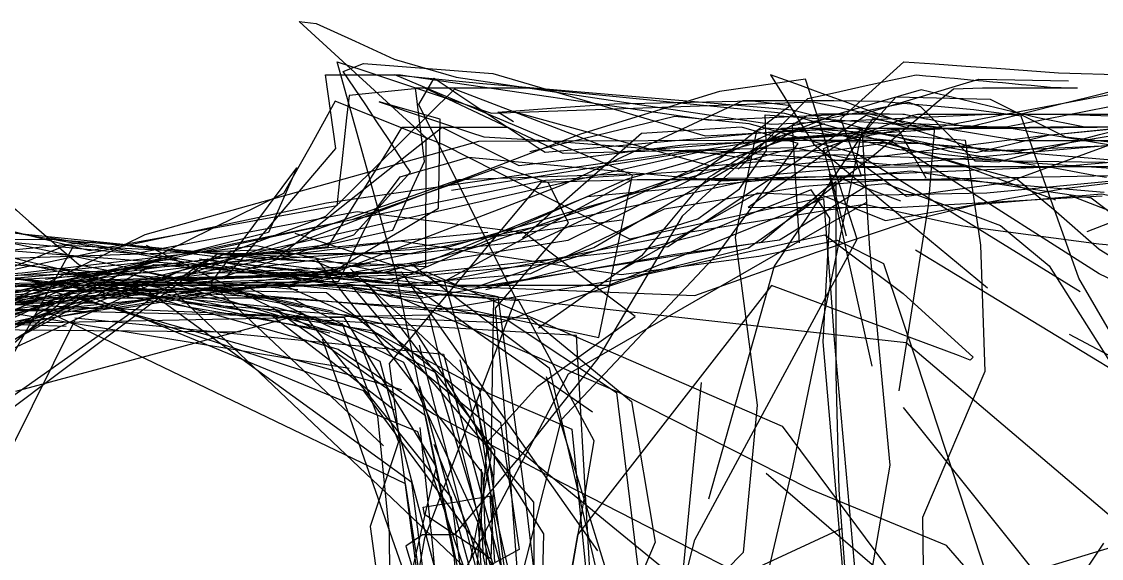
# Model space of a CAD drawing. Header units: metres. Extents: x 30 to 6769, y 117 to 5736.
# Drawn here: x 1934 to 2485, y 5450 to 5724 of the extents above; entities that cross this region are included whole.
import ezdxf

# ---------------------------------------------------------------- set-up
doc = ezdxf.new("R2010")
doc.units = ezdxf.units.M
doc.layers.add('FLOOR_1', color=2, linetype='Continuous')
doc.layers.add('FLOOR_2', color=3, linetype='Continuous')

msp = doc.modelspace()

# ---------------------------------------------------------------- linework, layer by layer
at = {"layer": 'FLOOR_1', "color": 1}
for points in [[(1886.22, 5620.49), (2058.8, 5602.87), (2140.44, 5598.99), (2140.53, 5664.61), (2075.84, 5723.92), (2084.39, 5722.96), (2104.33, 5713.89), (2124.27, 5704.82), (2155.92, 5695.53), (2316.73, 5671.52), (2428.07, 5676.68), (2571.93, 5676.68)], [(2500.13, 5669.97), (2379.33, 5668.9), (2344.39, 5665.41), (2238.94, 5657.26), (2155.04, 5689.36), (2089.18, 5624.42), (1971.29, 5580.29), (1824.24, 5580.24)], [(2181.37, 5127.41), (2176.9, 5268.14), (2173.94, 5379.27), (2209.67, 5520.83), (2289.82, 5605.93), (2310.11, 5633.84), (2330.41, 5661.76), (2301.48, 5669.97), (2250.49, 5666.73), (2189.79, 5613.41)], [(2487.67, 5644.28), (2483.13, 5645.11), (2478.59, 5645.93), (2474.05, 5646.76), (2469.51, 5647.58), (2464.97, 5648.41), (2460.43, 5649.23), (2435.81, 5649.84), (2379.53, 5650.72), (2355.26, 5652.74), (2330.99, 5654.76), (2283.72, 5658.17), (2062.98, 5608.04), (1977.36, 5587.76), (1926.77, 5584.15)], [(2015.82, 5580.39), (2121.09, 5572.72), (2178.43, 5570.33), (2193.04, 5575.2), (2207.65, 5580.07), (2222.26, 5584.95), (2236.87, 5589.82), (2251.48, 5594.69), (2343.98, 5615.05), (2383.95, 5585.22), (2419.76, 5552.65), (2418.22, 5551.2), (2412.25, 5553.44), (2406.28, 5555.68), (2400.31, 5557.92), (2394.34, 5560.16), (2388.37, 5562.4), (2382.4, 5564.64), (2376.42, 5566.88), (2370.45, 5569.12), (2364.48, 5571.36), (2358.51, 5573.6), (2352.54, 5575.84), (2346.57, 5578.08), (2340.6, 5580.32), (2334.63, 5582.56), (2328.66, 5584.8), (2322.69, 5587.04), (2316.72, 5589.28), (2217.73, 5462), (2193.98, 5326.02)], [(2175.42, 5330.11), (2117.02, 5550.41), (1997.92, 5609.58)], [(2190.47, 5292.43), (2209.52, 5349.61), (2224.75, 5431.71), (2217.26, 5563.71), (2064.94, 5572.97), (1921.06, 5603.04), (1784.5, 5559.95), (1753.24, 5516.94), (1712.73, 5473.76), (1654.73, 5430.23), (1657.26, 5401.17), (1662.43, 5372.74), (1667.22, 5327.66), (1671.35, 5253.29), (1645.27, 5106.35), (1567.15, 5106.35)], [(2123.08, 5589.45), (2385.56, 5560.18), (2502.62, 5460.85), (2336.84, 5283.31), (2332.45, 5256.69), (2359.75, 5243.94), (2387.06, 5231.19), (2446.43, 5211.34), (2587.86, 4995.54), (2472.78, 4891.63), (2303.6, 4925.92), (2046.58, 4939.14), (1991.19, 4942.84), (1811.98, 4931.27)], [(2128.16, 5536), (1938.25, 5589.45), (1818.74, 5574.24)], [(2235.87, 5036.53), (2192.39, 5172.66), (2319.72, 5200.28), (2363.2, 5288.07), (2357, 5362.36), (2344.61, 5377.86), (2278.83, 5430.75), (2089.69, 5585.53), (1881.05, 5589.81)], [(2101.27, 5546.86), (1918.1, 5576.88), (1773.66, 5563.05), (1598.1, 5522.17), (1436.35, 5437.32), (1307.22, 5350.43)], [(1887.11, 5581.41), (2061.71, 5574.13), (2124.18, 5525.75)], [(1669.07, 5536.97), (1895.52, 5569.32), (2141.95, 5574.25), (2202.24, 5326.91), (2172.71, 5061.95), (2148.89, 4960.6), (2154.07, 4877.77), (2160.39, 4786.79), (2351.32, 4678.64), (2547.77, 4713.96), (2560.95, 4727.91), (2555.77, 4723.89), (2550.6, 4719.86), (2545.42, 4715.83), (2540.25, 4711.8), (2535.07, 4707.78), (2529.9, 4703.75), (2524.72, 4699.72), (2519.54, 4695.7), (2514.37, 4691.67), (2509.19, 4687.64), (2503.53, 4683.42), (2301.48, 4599.07)], [(1956.89, 5568.24), (1928.92, 5569.32), (1916.36, 5569.32), (1903.81, 5569.32), (1891.26, 5569.32), (1878.71, 5569.32), (1866.16, 5569.32), (1727.25, 5562.61)], [(2201.54, 5039.6), (2181.23, 5189.33), (2172.1, 5214.43), (2162.98, 5239.54), (2158.28, 5271.11), (2172.47, 5352.8), (2182.48, 5423.49), (2166.51, 5530.55)]]:
    msp.add_lwpolyline(points, dxfattribs=at)
at = {"layer": 'FLOOR_1', "color": 3}
for points in [[(2136.81, 4965.26), (2174.51, 5075.41), (2166.02, 5188.85), (2163.6, 5287.82), (2155.08, 5450.09), (2125.1, 5596), (2095.18, 5703.44), (2108.3, 5699.06), (2121.43, 5694.69), (2134.55, 5690.31), (2147.67, 5685.93), (2160.8, 5681.56), (2173.92, 5677.18), (2338.14, 5683.04), (2386.31, 5672.58), (2442.97, 5663.26), (2475.03, 5663.26), (2507.09, 5663.26)], [(2497.24, 5688.01), (2396.54, 5669.07), (2368.3, 5674.27), (2364.13, 5668.01), (2359.95, 5661.74), (2355.78, 5655.48), (2351.6, 5649.22), (2347.43, 5642.95), (2343.26, 5636.69), (2339.08, 5630.42), (2334.91, 5624.16), (2330.74, 5617.9), (2326.56, 5611.63), (2322.39, 5605.37), (2318.21, 5599.11), (2284.65, 5480.21)], [(2474.39, 5586), (2360.4, 5656.35), (2305.39, 5671.73), (2267.38, 5675.53), (2193.44, 5657.39)], [(2498.22, 5652.44), (2392.68, 5661.51), (2329.82, 5663.26), (2274.45, 5661.19), (2188.01, 5650.25), (2148.67, 5669.93), (2064.65, 5603.3), (1957.46, 5582.74), (1862.72, 5586.16)], [(2594.52, 5669.72), (2463.8, 5658.53), (2367.84, 5649.84), (2335.53, 5649.84), (2275.53, 5657.99), (2089.76, 5631.33), (1927.23, 5596.63)], [(1945.83, 5589.45), (2095.93, 5591.44), (2112.86, 5625.32), (2127.28, 5644.71), (2138.91, 5648.03), (2150.54, 5651.36), (2162.17, 5654.68), (2291.51, 5642.58), (2466.46, 5650.16), (2659.12, 5667.2)], [(2166.54, 5445.48), (2168.31, 5466.81), (2170.09, 5488.13), (2171.86, 5509.45), (2197.6, 5537.89), (2247.3, 5573.43), (2190.5, 5616.08), (2105.29, 5626.74), (1991.69, 5605.41), (1913.58, 5612.52)], [(2035.88, 5587.61), (1865.35, 5574)], [(2170.36, 5183.32), (2175.42, 5293.09), (2170.49, 5435.65), (2011.87, 5586.27), (1791.11, 5587.27), (1615.95, 5571.18), (1458.71, 5543.37)], [(1966.96, 5582.66), (1909.13, 5573.76), (1837.27, 5537.99), (1721.96, 5465.38), (1607.37, 5375.61), (1537.38, 5324.65), (1533.18, 5310.33), (1528.97, 5296.02), (1524.76, 5281.7), (1520.55, 5267.38), (1516.34, 5253.07), (1512.13, 5238.75), (1507.92, 5224.43), (1487.62, 5162.23)], [(1961.22, 5572.71), (2149.38, 5554.13), (2200.02, 5366.84), (2222.36, 5236), (2200.83, 5085.15), (2203.07, 4943.26), (2223.73, 4836.07), (2247.52, 4690.28), (2246.45, 4551.48), (2200.43, 4448.84), (2182.12, 4248.03), (2182.12, 4156.82), (2114.69, 4046.01), (1940.44, 4006.31)], [(2097.58, 5570.23), (2115.69, 5522.48), (2121.77, 5462.9), (2121.97, 5419.41)]]:
    msp.add_lwpolyline(points, dxfattribs=at)
at = {"layer": 'FLOOR_1', "color": 4}
for points in [[(2175.03, 5490.56), (2157.35, 5565.48), (2149.93, 5591.47), (2245.49, 5643.13), (2362.69, 5645.2), (2352.19, 5674.27), (2384.32, 5703.45), (2400.1, 5702.32), (2415.88, 5701.19), (2431.66, 5700.07), (2447.44, 5698.94), (2463.22, 5697.81), (2498.14, 5696.81)], [(2515.4, 5644.91), (2426.73, 5636.42), (2346.25, 5634.88), (2244.56, 5612.88), (2149.35, 5661.02), (2094.19, 5683.38), (2081.14, 5659.87), (2067.83, 5636.14), (1959.43, 5582.74), (1857.1, 5572.93)], [(2069.54, 5589.45), (2087.13, 5592.82), (2093.1, 5596.4), (2099.07, 5599.98), (2105.04, 5603.57), (2111.01, 5607.15), (2116.98, 5610.74), (2122.95, 5614.32), (2128.92, 5617.91), (2134.89, 5621.49), (2140.86, 5625.07), (2146.83, 5628.66), (2147.67, 5674.07), (2116.54, 5682.9), (2123.22, 5680.67), (2129.89, 5678.44), (2136.57, 5676.22), (2143.24, 5673.99), (2149.92, 5671.77), (2156.59, 5669.54), (2163.27, 5667.31), (2169.94, 5665.09), (2201.06, 5663.26), (2284.76, 5656.84), (2350.89, 5658.5), (2374.53, 5662), (2380.17, 5660.46), (2385.8, 5658.92), (2391.44, 5657.39), (2397.08, 5655.85), (2402.72, 5654.31), (2408.35, 5652.77), (2413.99, 5651.23), (2419.63, 5649.69), (2425.27, 5648.16), (2430.9, 5646.62), (2436.54, 5645.08), (2442.18, 5643.54), (2460.77, 5628.17), (2484.06, 5607.78), (2556.34, 5563.36)], [(2242.97, 5646.08), (2157.05, 5643.13), (2009.69, 5591.62), (1857.47, 5587.47), (1808.36, 5614.49), (1742.26, 5649.84), (1632.37, 5637.57), (1549.74, 5623.79), (1453.13, 5616.29), (1317.13, 5610.85), (1246.52, 5609.58), (1204.05, 5645.53), (1196.48, 5675.82), (1161.97, 5625.21), (1101.04, 5522.69), (1037.75, 5389.36), (1014.95, 5236.96), (1033.93, 5050.19), (1051.58, 4884.28), (1120.55, 4782.11), (1219.05, 4749.68), (1278.95, 4788.6), (1295.73, 4900.37)], [(2639.88, 5520.64), (2484.07, 5595.23), (2377.18, 5663.26), (2350.52, 5663.26), (2323.86, 5663.26), (2297.2, 5663.26), (2167.21, 5662.79), (1996.99, 5615.06), (1908.46, 5571.54)], [(2241.14, 5597.75), (2309.64, 5636.47), (2342.96, 5635.13), (2374.93, 5622.33), (2465.97, 5638.65), (2614.69, 5656.55)], [(2118.79, 5507.43), (2030.72, 5590.39), (2074.52, 5649.25), (2060.07, 5616.31), (1946.2, 5587.7), (1798.12, 5565.53)], [(2183.14, 5159.09), (2236.25, 5220.88), (2294.02, 5240.54), (2336.39, 5240.54), (2353.32, 5240.54), (2370.25, 5240.54), (2387.18, 5240.54), (2404.12, 5240.54), (2446.51, 5231.64), (2570.89, 5229.08), (2625.46, 5356.38), (2634.57, 5441.88), (2651.58, 5564.58), (2469.01, 5635.22)], [(2091.76, 5565.91), (1913.21, 5595.95), (1817.58, 5490.72), (1759.02, 5326.91), (1722.25, 5184.93), (1703.92, 5097), (1685.55, 5063.32), (1652.51, 5040.78), (1585.16, 5045.51), (1582.89, 5033.37), (1580.61, 5021.24), (1578.34, 5009.11), (1576.07, 4996.98), (1573.79, 4984.85), (1571.52, 4972.71), (1569.25, 4960.58), (1566.97, 4948.45), (1534.83, 4905.76)], [(1663.87, 5586.5), (1847.74, 5592.74), (1998.51, 5595.89), (2134.64, 5566.28), (2200.52, 5462.45), (2195.54, 5261.2)], [(1927.95, 5579.82), (1940.98, 5582.19), (1954.01, 5584.56), (1967.05, 5586.93), (1980.08, 5589.3), (2095.65, 5556.68), (2144.29, 5523.64), (2176.73, 5506.16), (2210.04, 5488.44), (2362.84, 5410.28), (2353.93, 5313.69), (2350.24, 5252.53), (2363.33, 5249.91), (2376.43, 5247.29), (2389.52, 5244.67), (2402.61, 5242.05), (2415.7, 5239.43), (2428.79, 5236.81), (2441.88, 5234.19), (2554.23, 5212.89)], [(2191.67, 5156.08), (2161.94, 5177.33), (2143.39, 5223.27), (2133.11, 5303.6), (2128.47, 5398.09), (2131.41, 5434.43), (2136.19, 5455.17), (2140.97, 5475.91), (2145.76, 5496.64), (2098.91, 5572.78), (1938.07, 5576.46), (1941.92, 5576.28), (2053.12, 5588.01)], [(2204.77, 4358.28), (2208.95, 4557.15), (2208.95, 4695.64), (2212.07, 4763.87), (2216.77, 4803.78), (2221.46, 4843.68), (2202.28, 5025.64), (2193.09, 5139.14), (2195.54, 5271.25), (2214.32, 5315.44), (2226.71, 5376.28), (2108.7, 5535.43), (1963.55, 5583.03), (1879.58, 5561.68), (1862.76, 5559.58), (1845.95, 5557.48), (1829.13, 5555.37), (1812.31, 5553.27), (1795.49, 5551.16), (1766.84, 5546.92), (1577.11, 5493.6), (1469.7, 5469.35), (1293, 5523.12)], [(1979.63, 5585.99), (2063.46, 5578.17), (2117.72, 5563.69)], [(1553.73, 5569.32), (1736.28, 5562.61), (1944.42, 5577.34), (2129.85, 5488.24), (2163.51, 5269.18)], [(2046.14, 5565.36), (1819.75, 5567.47), (1654.98, 5562.61)]]:
    msp.add_lwpolyline(points, dxfattribs=at)
at = {"layer": 'FLOOR_1', "color": 2}
for points in [[(2023.6, 5589.45), (2103.64, 5615.09), (2132.56, 5647.06), (2126.85, 5655.63), (2121.14, 5664.2), (2115.43, 5672.78), (2109.72, 5681.35), (2104, 5689.92), (2098.29, 5698.49), (2108.57, 5702.47), (2141.59, 5699.93), (2174.6, 5697.39), (2282.99, 5665.54), (2358.27, 5669.62), (2362.2, 5668.83), (2366.13, 5668.04), (2370.06, 5667.26), (2373.99, 5666.47), (2377.92, 5665.68), (2381.85, 5664.9), (2385.78, 5664.11), (2389.71, 5663.32), (2393.64, 5662.54), (2397.57, 5661.75), (2401.5, 5660.96), (2405.43, 5660.18), (2409.37, 5659.39), (2413.3, 5658.61), (2417.23, 5657.82), (2421.16, 5657.03), (2458.05, 5665.96), (2562.78, 5676.68)], [(2038.05, 5592.83), (2094.49, 5659.22), (2089.18, 5696.81), (2091.44, 5696.81), (2093.69, 5696.81), (2095.95, 5696.81), (2098.2, 5696.81), (2100.46, 5696.81), (2102.72, 5696.81), (2104.97, 5696.81), (2107.23, 5696.81), (2109.48, 5696.81), (2111.74, 5696.81), (2113.99, 5696.81), (2116.25, 5696.81), (2118.5, 5696.81), (2120.76, 5696.81), (2123.01, 5696.81), (2125.27, 5696.81), (2127.52, 5696.81), (2285.48, 5673.53), (2365, 5677.22), (2374.59, 5680.1), (2384.18, 5682.98), (2393.78, 5685.86), (2403.37, 5688.74), (2412.96, 5691.62), (2422.56, 5694.5), (2468.33, 5693.64)], [(2180.64, 4508.45), (2201.94, 4545.62), (2249.19, 4599.45), (2281.72, 4614.24), (2314.25, 4629.04), (2343.24, 4798.7), (2355.57, 4886.26), (2325.43, 4929.82), (2291.52, 4973.83), (2195.37, 5042.2), (2186.25, 5140.41), (2199.75, 5207.94), (2192.22, 5374.19), (2183.63, 5490.9), (2181.09, 5520.32), (2179.79, 5534.64), (2178.49, 5548.95), (2177.19, 5563.26), (2175.89, 5577.58), (2213.28, 5621.05), (2202.98, 5641.67), (2178.83, 5649.87), (2102.68, 5622.68), (1902.63, 5579.91)], [(2550.77, 5646.47), (2386.12, 5643.13), (2350.93, 5643.13), (2315.73, 5643.13), (2222.68, 5634.49), (2143.91, 5602.4), (1986.62, 5577.65), (1877.72, 5576.03)], [(2178.84, 5096.48), (2188.83, 5171.11), (2230.71, 5233.8), (2282.76, 5260.68), (2338.96, 5267.38), (2456.42, 5262.96), (2515.82, 5257.48), (2551.26, 5256.43), (2553.64, 5277.87), (2556.02, 5299.32), (2570.88, 5349.55), (2577.81, 5465.27), (2581.76, 5556.63), (2479.89, 5633.74), (2387.83, 5647.61), (2340.9, 5643.13), (2294.64, 5643.13), (2248.16, 5643.13), (2199.08, 5641.81), (2121.77, 5549.47), (2137.18, 5432.03), (2146.68, 5424.5), (2144.04, 5456.2), (2137.56, 5516.73)], [(2539.1, 5516.71), (2390.2, 5607.29)], [(2112.16, 5600.47), (1942.23, 5573.19), (1833.05, 5549.85), (1679.27, 5433.94), (1638.44, 5384.93), (1613.08, 5360.28), (1602.09, 5358.28), (1591.1, 5356.28), (1580.11, 5354.29), (1569.12, 5352.29), (1558.13, 5350.29), (1547.14, 5348.29), (1372.56, 5399.76)], [(1973.19, 5593.7), (1844.69, 5560.41), (1738.18, 5515.37), (1692.51, 5466.7), (1662.08, 5424.04), (1630.14, 5385.69), (1598.59, 5347.62), (1593.7, 5328.06), (1588.81, 5308.49), (1583.92, 5288.93), (1579.04, 5269.37), (1572.08, 5255.54), (1564.9, 5242.36), (1557.71, 5229.18), (1550.53, 5216), (1543.34, 5202.82), (1493.49, 5183.23), (1370.36, 5173.55), (1357.91, 5178.34), (1345.46, 5183.13), (1333.02, 5187.92), (1320.57, 5192.71), (1308.12, 5197.5)], [(1437.85, 5083.7), (1528.96, 5253.12), (1667.16, 5351.21), (1771.71, 5497.28), (1967.3, 5583.9), (2047.34, 5589.45), (2129.03, 5550.01), (2167.07, 5467.99), (2175.42, 5333.75)], [(2094.93, 5569.33), (1997.35, 5589.45), (1927.25, 5581.06), (1852.69, 5550.18), (1767.03, 5485.18), (1750.68, 5430.45), (1768.55, 5392.63), (1723.35, 5351.52), (1658, 5213.53)], [(2164.55, 4794.03), (2153.87, 4962.45), (2168.71, 5153.52), (2155.3, 5315.62), (2133.3, 5488.74), (1994.49, 5589.45), (1826.42, 5535.64), (1730.72, 5413.69)], [(2370.32, 4992.17), (2185.36, 5083.96), (2188.84, 5155.59), (2176.33, 5263.42), (2300.17, 5270.07), (2357.14, 5278.84), (2402.02, 5331.29), (2486.4, 5457.74)]]:
    msp.add_lwpolyline(points, dxfattribs=at)
at = {"layer": 'FLOOR_1', "color": 7}
for points in [[(1985.33, 5587.83), (2164.63, 5576.43), (2228.66, 5562.7), (2245.8, 5645.6), (2124.66, 5696.81), (2169.46, 5692.28), (2327.47, 5678.91), (2377.08, 5666.18), (2407.6, 5657.86), (2451.37, 5650.69)], [(2536.49, 5669.97), (2459.18, 5669.97), (2381.25, 5668.78), (2316.16, 5663.77), (2153.57, 5637.67)], [(1955.75, 5588.81), (1865.38, 5602.12), (1787.24, 5589.28), (1729.41, 5557.72), (1700.9, 5463.3), (1716.79, 5407.5), (1711.44, 5378.03), (1706.08, 5348.56), (1692.55, 5254.95), (1687.79, 5148.04), (1652.87, 5051.41), (1560.76, 4954.88), (1455.97, 4853.85), (1385.64, 4823.99), (1308.48, 4801.29)], [(2138.94, 5583.44), (2016.91, 5600.13), (1896.7, 5583.91)], [(1991.96, 5595.44), (1849.07, 5587.6), (1743.38, 5519.66), (1634.81, 5397.32), (1605.37, 5260.58), (1605.37, 5238.92), (1605.37, 5217.27), (1605.37, 5195.61), (1603.9, 5158.21), (1598.79, 5081.49), (1469.98, 5106.35), (1398.91, 5097.65), (1401.87, 5079.92), (1404.82, 5062.18), (1407.78, 5044.45), (1410.73, 5026.71), (1432.83, 4912.98)], [(1954.45, 5591.05), (2112.79, 5566.29), (2172.98, 5533.94), (2186.96, 5527.95), (2200.93, 5521.96), (2214.9, 5515.97), (2232.27, 5340.69), (2313.4, 5242.67), (2334.22, 5191.36), (2313.99, 5186.3), (2293.76, 5181.24), (2190.96, 5062.01), (2167.26, 4964.95)], [(2157.81, 5551.3), (2200.62, 5365.38)], [(2179.12, 5124.02), (2204.46, 5195.79), (2222.72, 5259.61), (2250.79, 5384.37), (2202.03, 5542.59)]]:
    msp.add_lwpolyline(points, dxfattribs=at)
at = {"layer": 'FLOOR_1', "color": 5}
for points in [[(2135.18, 5433.4), (2139.82, 5460.41), (2186.31, 5582.38), (2136.83, 5681.65), (2144.65, 5694.97), (2148.7, 5692.27), (2152.74, 5689.57), (2156.78, 5686.87), (2160.83, 5684.18), (2164.87, 5681.48), (2168.92, 5678.78), (2172.96, 5676.08), (2177.01, 5673.39), (2181.05, 5670.69), (2185.09, 5667.99), (2189.14, 5665.29), (2193.18, 5662.6), (2197.23, 5659.9), (2201.27, 5657.2), (2337.91, 5669.59), (2352.19, 5666.01), (2366.48, 5662.44), (2380.77, 5658.87), (2435.17, 5652.79), (2577.53, 5643.13)], [(2185.06, 5672.84), (2177.11, 5677.76), (2206.79, 5679.88), (2236.47, 5682), (2307.29, 5683.39), (2326.65, 5681.12), (2323.09, 5678.46), (2319.54, 5675.79), (2315.98, 5673.12), (2312.42, 5670.45), (2308.87, 5667.78), (2305.31, 5665.12), (2301.76, 5662.45), (2298.2, 5659.78), (2294.65, 5657.11), (2291.09, 5654.44), (2287.53, 5651.78), (2283.98, 5649.11), (2280.42, 5646.44), (2276.87, 5643.77), (2212.83, 5612.23), (2078.89, 5590.39), (1972.38, 5590.74), (1898.16, 5574.99)], [(1956.27, 5594.68), (2090.63, 5609.16), (2121.77, 5659.04), (2128.34, 5669.97), (2137.28, 5669.97), (2146.21, 5669.97), (2155.15, 5669.97), (2164.09, 5669.97), (2173.02, 5669.97), (2181.96, 5669.97)], [(2529.33, 5649.84), (2400.94, 5649.84), (2357.16, 5649.29), (2319.15, 5645.84), (2254.13, 5631.36), (2089.27, 5596.16), (1959.14, 5588.76), (1922.27, 5573.39)], [(2364.88, 5631.39), (2213.04, 5544.01), (2160.44, 5444.24), (2147.64, 5409.03), (2135.18, 5374.96), (2135.18, 5383.51), (2135.18, 5392.05), (2135.18, 5400.6), (2135.18, 5409.15), (2135.18, 5417.69), (2135.18, 5426.24), (2087.74, 5561.87)], [(1958.64, 5591.7), (2127.75, 5596.16), (2227.97, 5453.88)], [(2200.95, 4995.62), (2180.41, 5121.59), (2175.42, 5172.9), (2178.47, 5208.67), (2188.01, 5234.93), (2197.55, 5261.19), (2203.2, 5374.76), (2226.31, 5509.93), (2187.78, 5581.37), (2078.9, 5589.45), (1925.83, 5589.34)], [(2013.73, 5589.45), (2106.09, 5561.64), (2126.4, 5509.43), (2111.98, 5466.14), (2120.78, 5401.38), (2132.06, 5299.97), (2184.35, 5286.02), (2232.34, 5284.45), (2254.94, 5356.07), (2283.05, 5405.62), (2320.76, 5416.72), (2358.46, 5427.81), (2442.21, 5441.02), (2577.09, 5482.11)], [(2064.19, 5591.03), (2118.93, 5567), (2178.53, 5519.24), (2187.97, 5454.4), (2147.67, 5432.58)], [(2171.86, 5060.02), (2192.04, 5161.78), (2202.24, 5320.3), (2136.25, 5514.57), (1967.54, 5584.09), (1875.79, 5561.11), (1853.89, 5558.19), (1831.99, 5555.27), (1810.1, 5552.35), (1788.2, 5549.43), (1623.07, 5562.61), (1443.36, 5571.36), (1272.46, 5578.32), (1071.68, 5576.03)], [(2196.36, 5322.38), (2201.58, 5330.73), (2206.8, 5339.09), (2212.02, 5347.44), (2217.24, 5355.8), (2222.46, 5364.16), (2227.68, 5372.51), (2269.54, 5420.29), (2281.12, 5539.79)]]:
    msp.add_lwpolyline(points, dxfattribs=at)
at = {"layer": 'FLOOR_1', "color": 6}
for points in [[(2550.98, 5683.39), (2436.48, 5641.6), (2385.69, 5634.71), (2360.04, 5653.16), (2328.28, 5659.51), (2210.41, 5656.65), (2139.55, 5690.1), (2101.2, 5686.12), (2099.96, 5674.88), (2098.71, 5663.65), (2097.46, 5652.41), (2096.21, 5641.17), (2094.96, 5629.93), (1969, 5606.85), (1919.05, 5619.39)], [(1946.26, 5592.53), (2090.64, 5610.12), (2123.59, 5617.44), (2139.74, 5652.51), (2135.13, 5690.1), (2144.74, 5690.1), (2154.35, 5690.1), (2163.96, 5690.1), (2173.58, 5690.1), (2183.19, 5690.1), (2192.8, 5690.1), (2323.37, 5677.18), (2356.28, 5668.02), (2364.45, 5665.57), (2372.61, 5663.12), (2380.78, 5660.67), (2388.95, 5658.22), (2397.11, 5655.77), (2405.28, 5653.32), (2413.44, 5650.86), (2461.78, 5632.99)], [(2186.8, 5170.4), (2197.17, 5247.61), (2176.42, 5287.94), (2189.54, 5293.57), (2202.65, 5299.19), (2215.77, 5304.81), (2303.25, 5273.68), (2503.48, 5325.37), (2656.28, 5400.69), (2671.7, 5493.62), (2671.7, 5588.9), (2668.8, 5671.42), (2655.21, 5678.22), (2641.62, 5685.02), (2582.56, 5677.87), (2454.31, 5665.39), (2373.15, 5655.02), (2324.74, 5650.61), (2201.42, 5642.78), (2001.46, 5602.22), (1932.57, 5586.55), (1864.77, 5565.75)], [(2581.35, 5650.68), (2439.71, 5652.74), (2349.09, 5655.88), (2328.04, 5653.96), (2306.98, 5652.05), (2285.93, 5650.13), (2185.74, 5677.71)], [(2014.43, 5602.87), (1884.44, 5589.45), (1840.07, 5589.45), (1755.36, 5594.07), (1623.96, 5653.1), (1596.64, 5664.93), (1593.4, 5656.81), (1590.15, 5648.69), (1586.9, 5640.57), (1583.66, 5632.45), (1580.41, 5624.33), (1577.16, 5616.21), (1573.92, 5608.09), (1570.67, 5599.97), (1567.42, 5591.85), (1564.18, 5583.72), (1560.93, 5575.6), (1521.04, 5525.7)], [(2240.4, 5622.54), (1992.13, 5590.3), (1933.27, 5570.68), (1858.63, 5530.79), (1682.47, 5467.38), (1562.24, 5353.85), (1478.52, 5209.66), (1455.85, 5152.93), (1447.42, 5131.01), (1439, 5109.1), (1430.58, 5087.19), (1422.15, 5065.28), (1441.89, 4970.05), (1467.02, 4826.99), (1560.62, 4662.05), (1692.76, 4580.7), (1769.74, 4553.96), (1720.93, 4562.58), (1672.12, 4571.2), (1531.15, 4576.47), (1425.63, 4660.71), (1327.94, 4860.85), (1218.77, 5043.13), (1086.42, 5245.43)], [(2175.42, 5444.61), (2145.3, 5544.77), (2071.67, 5582.74), (1949.46, 5582.74), (1835.31, 5566.51), (1714.79, 5484.22), (1650.97, 5401.54), (1646.66, 5336.85), (1642.64, 5282.51), (1637.1, 5229.62), (1594.89, 5135.81)], [(2063.44, 5576.98), (2140.06, 5522.96), (2159.18, 5432.84), (2174.63, 5231.05), (2181.29, 5081.17), (2177.02, 4987.27), (2160.72, 4871.14), (2190.52, 4725.75)]]:
    msp.add_lwpolyline(points, dxfattribs=at)
at = {"layer": 'FLOOR_2', "color": 1}
for points in [[(2562.45, 5010.57), (2601.13, 5101), (2551.52, 5205.65), (2389.73, 5236.69), (2318.69, 5264.94), (2255.57, 5373.27), (2277.69, 5459.46), (2360.45, 5612.89), (2334.18, 5694.58), (2290.3, 5688.31), (2219.41, 5666.54), (2066.02, 5607.56), (1912.79, 5602.43)], [(1967.26, 5590.26), (2080.33, 5594.27), (2121.43, 5590.16), (2243.38, 5643.58), (2344.06, 5671.96)], [(2554.62, 5240.54), (2438.46, 5230.1), (2413.23, 5227.12), (2400.33, 5227.12), (2387.42, 5227.12), (2374.52, 5227.12), (2361.61, 5227.12), (2348.71, 5227.12), (2310.66, 5234.61), (2256.61, 5248.97), (2271.53, 5284.8), (2286.45, 5320.62), (2327.73, 5496.42), (2363.2, 5669.07), (2348.7, 5659.82), (2334.08, 5649.58), (2319.46, 5639.34), (2304.84, 5629.1), (2383.15, 5629.22), (2485.46, 5634.94)], [(2579.15, 5655.88), (2477.76, 5616.54)], [(2368.24, 5548.04), (2346.46, 5646.06), (2382.6, 5632.5)], [(1630.19, 5530.36), (1735.68, 5522.56), (1790.8, 5519.14), (1838.01, 5538.82), (1970.35, 5589.45), (2143.93, 5589.45), (2277.71, 5584.06), (2339.79, 5606.25), (2364.68, 5614.55), (2389.56, 5622.85), (2421.22, 5630.64), (2485.3, 5635.98), (2573.26, 5617.34), (2556.68, 5498.34), (2467.74, 5370.6)], [(1839.32, 5512.6), (2001.63, 5599.88), (2137.88, 5589.45), (2275.39, 5616.69), (2364.28, 5630.73), (2414.5, 5619.74), (2449.19, 5615.11), (2483.88, 5610.48), (2579.53, 5601.85)], [(1906.44, 5512.52), (1960.84, 5609.57)], [(2005.32, 5602.14), (1929.16, 5580.08)], [(2468.66, 5564.46), (2562.39, 5514.72)], [(2136.93, 5558.84), (2165.32, 5446.96), (2175.42, 5406.57), (2175.42, 5386.86), (2175.42, 5367.15), (2175.42, 5347.44), (2183.5, 5314.92), (2195.33, 5276.46), (2267.55, 5216.04), (2315.04, 5199.37), (2323.38, 5197.98), (2331.73, 5196.59), (2340.07, 5195.19), (2348.41, 5193.8), (2356.75, 5192.41), (2365.09, 5191.02), (2373.43, 5189.63), (2381.78, 5188.24), (2390.05, 5187.14), (2391.83, 5212.12), (2393.61, 5237.1), (2395.4, 5262.08), (2393.57, 5315.57)]]:
    msp.add_lwpolyline(points, dxfattribs=at)
at = {"layer": 'FLOOR_2', "color": 2}
for points in [[(2299.73, 5648.6), (2335.34, 5684.65), (2349.44, 5687.79), (2363.55, 5690.92), (2377.65, 5694.06), (2390.62, 5696.76), (2395.52, 5696.31), (2400.41, 5695.87), (2405.3, 5695.42), (2410.19, 5694.98), (2415.08, 5694.53), (2419.97, 5694.09), (2424.87, 5693.64), (2429.76, 5693.2), (2434.65, 5692.75), (2439.54, 5692.31), (2444.43, 5691.86), (2449.33, 5691.42), (2454.22, 5690.97), (2459.11, 5690.53), (2470.06, 5690.1)], [(2146.6, 5576.76), (2242.79, 5592.89), (2305.08, 5608.47), (2339.61, 5632.98), (2370.19, 5656.79), (2374.57, 5660.44), (2378.96, 5664.1), (2383.34, 5667.75), (2387.72, 5671.41), (2392.11, 5675.06), (2396.49, 5678.72), (2400.88, 5682.37), (2405.26, 5686.03), (2409.65, 5689.68), (2424.46, 5690.1), (2440.61, 5690.1), (2456.76, 5690.1), (2472.91, 5690.1)], [(2331, 5610.96), (2327.51, 5670.88), (2335.96, 5672.57), (2344.41, 5674.26), (2352.86, 5675.95), (2361.31, 5677.65), (2369.76, 5679.34), (2378.22, 5681.03), (2386.67, 5682.72), (2392.81, 5680.6), (2397.44, 5675.97), (2402.07, 5671.34), (2406.69, 5666.72), (2411.32, 5662.09), (2415.95, 5657.46), (2420.57, 5652.83), (2432.68, 5652.33), (2458.4, 5659.35), (2484.13, 5666.37), (2564.34, 5686.73)], [(2593.41, 4980.92), (2621.4, 5069.45), (2631.46, 5109.55), (2609.4, 5194.63), (2508.57, 5240.54), (2426.58, 5268.49), (2366.29, 5286.58), (2359.63, 5333.9), (2356.49, 5406.58), (2343.08, 5560.51), (2346.53, 5623.55), (2336.96, 5638), (2309.38, 5626.96), (2279.68, 5614.91), (2170.97, 5586.97)], [(2561.26, 4993.6), (2571.84, 5121.25), (2618.05, 5234.04), (2618.05, 5288.35), (2606.36, 5376.47), (2572.62, 5342.71), (2498.05, 5241.62), (2426.11, 5203.05), (2404.8, 5217.27), (2383.48, 5231.49), (2363.2, 5324.12), (2351.31, 5484.86), (2349.79, 5543.88), (2349.79, 5642.15), (2344.37, 5638.62), (2338.89, 5634.05), (2333.4, 5629.47), (2327.92, 5624.9), (2322.43, 5620.33), (2316.95, 5615.75), (2311.46, 5611.18), (2173.09, 5589.45)], [(2073.56, 5615.91), (2155.38, 5589.45), (2233.83, 5589.45), (2343.3, 5633.57), (2345.15, 5609.53), (2347, 5585.48), (2348.85, 5561.44), (2363.2, 5399.58), (2352.15, 5240.41), (2360.64, 5239.94), (2369.13, 5239.47), (2377.62, 5239), (2386.11, 5238.52), (2394.6, 5238.05), (2403.09, 5237.58), (2411.57, 5237.11), (2420.06, 5236.64), (2428.55, 5236.16), (2437.04, 5235.69), (2445.53, 5235.22), (2454.02, 5234.75), (2462.51, 5234.28), (2484.3, 5230.65)], [(1259.04, 5592.46), (1369.56, 5602.87), (1479.32, 5606.31), (1644.81, 5606.85), (1895.9, 5589.45), (2140.75, 5596.16), (2322.17, 5517.51), (2430.52, 5371.67), (2432.89, 5343.21), (2435.26, 5314.74), (2429.57, 5257.18), (2555.75, 5213.26), (2618.05, 5076.29), (2599.54, 4971.91), (2554.11, 4921.92), (2484.59, 4833.74), (2415.45, 4774.45), (2348.47, 4802.65), (2205.4, 4894)], [(2075.08, 5586.97), (1894.69, 5602.87), (1795.97, 5595.19), (1700.06, 5576.03), (1635.32, 5576.03), (1609.96, 5599.81), (1604.45, 5591.86), (1598.95, 5583.91), (1593.45, 5575.95), (1587.94, 5568), (1582.44, 5560.05), (1576.94, 5552.09), (1571.43, 5544.14), (1565.93, 5536.19), (1560.43, 5528.24), (1554.92, 5520.28), (1503.26, 5528.87), (1422, 5535.78), (1354.07, 5527.62), (1286.71, 5517.98)], [(1983.46, 5594.42), (1889.56, 5536.2), (1836.77, 5469.05), (1784.71, 5416.29), (1750.92, 5392.77), (1720.91, 5375.62), (1713.67, 5366.17), (1707.65, 5357.15), (1701.64, 5348.12), (1695.62, 5339.09), (1689.61, 5330.07), (1683.59, 5321.04), (1677.58, 5312.01), (1671.56, 5302.99), (1660.6, 5292.76), (1538.31, 5257.8), (1475.33, 5240.54), (1450.45, 5240.54), (1425.58, 5240.54), (1400.7, 5240.54), (1334.52, 5240.54), (1292.99, 5245.16)], [(1978.23, 5589.45), (1948.94, 5589.45), (1928.98, 5589.45), (1909.02, 5589.45), (1894.87, 5578.29), (1885.1, 5558.73), (1875.32, 5539.16), (1852.93, 5391.71), (1848.8, 5368.95), (1844.66, 5346.19), (1840.53, 5323.44), (1840.09, 5240.99), (1828.17, 5238.16), (1816.18, 5235.76), (1804.2, 5233.36), (1792.21, 5230.96), (1780.23, 5228.56), (1704.96, 5227.12), (1649.96, 5227.12), (1594.62, 5229.93), (1525.97, 5233.83), (1442.57, 5231.09), (1330.29, 5222.66), (1210.88, 5227.12)], [(2168.71, 5495.42), (2168.71, 5469.34), (2169.72, 5450.71), (2171.92, 5440.82)]]:
    msp.add_lwpolyline(points, dxfattribs=at)
at = {"layer": 'FLOOR_2', "color": 4}
for points in [[(2430.87, 5669.97), (2384.91, 5671.83), (2377.29, 5674.61), (2369.66, 5677.38), (2362.04, 5680.15), (2354.42, 5682.93), (2346.79, 5685.7), (2339.17, 5688.47), (2331.55, 5691.25), (2323.92, 5694.02), (2316.3, 5696.79), (2338.24, 5661.61), (2426.94, 5588.1)], [(2349.79, 5337.76), (2377.3, 5497.57), (2366.99, 5608.15), (2363.2, 5666.49), (2380.4, 5685.54), (2428.36, 5684.34), (2466.9, 5665.07), (2592.79, 5650.83)], [(1896.74, 5564.61), (2061.94, 5590.53), (2137.42, 5582.75), (2267.61, 5605.16), (2320.96, 5612.53), (2328.42, 5617.19), (2335.88, 5621.85), (2343.34, 5626.52), (2350.8, 5631.18), (2358.26, 5635.85), (2365.72, 5640.51), (2375.05, 5641.26), (2386.78, 5636.99), (2398.52, 5632.72), (2410.25, 5628.45), (2421.98, 5624.19), (2433.71, 5619.92), (2458.54, 5599.3), (2511.57, 5515.47)], [(2093.13, 5576.03), (1918.31, 5613.12), (1918.71, 5638.89), (1925.1, 5633.29), (1931.5, 5627.7), (1937.89, 5622.1), (1944.28, 5616.51), (1950.67, 5610.91), (1957.06, 5605.32), (1963.45, 5599.72), (2077.27, 5578.2)], [(1814.47, 5586.22), (1934.39, 5595.62), (2054.05, 5609.58), (2177.16, 5583.64), (2191.22, 5479.19), (2202.18, 5387.53)], [(2297.03, 5264.4), (2315.3, 5200.18), (2299.28, 5198.4), (2283.26, 5196.62), (2267.24, 5194.84), (2222.56, 5190.79), (2173.93, 5195.77), (2171.41, 5210.93), (2168.88, 5226.08), (2166.36, 5241.24), (2163.83, 5256.4), (2162.45, 5270.08), (2164.08, 5279.87), (2165.71, 5289.65), (2167.35, 5299.44), (2168.98, 5309.23), (2170.61, 5319.01), (2172.24, 5328.8), (2173.87, 5338.59), (2175.42, 5353.59), (2169.45, 5493.36), (2084.4, 5603.22), (1956.62, 5609.58), (1871.05, 5574.75)], [(1998.91, 5589.26), (2194.13, 5572.15), (2245.32, 5530.09), (2257.41, 5458.28), (2238.67, 5414.17), (2244.91, 5412.39), (2251.15, 5410.6), (2257.39, 5408.82), (2263.63, 5407.04), (2269.87, 5405.25), (2276.11, 5403.47), (2282.35, 5401.69), (2419.11, 5390.39), (2526.13, 5324.52)], [(2006.05, 5589.45), (2110.84, 5589.62), (2175.42, 5505.19), (2173.57, 5449.78), (2165.1, 5455.43), (2156.64, 5461.07), (2148.17, 5466.72), (2139.71, 5472.37), (2139.12, 5476.04), (2147.59, 5477.46), (2156.07, 5478.87), (2164.54, 5480.28), (2173.01, 5481.7), (2175.42, 5448.11)], [(1931.21, 5535.26), (2077.83, 5574.82), (2153.3, 5480.98), (2160.22, 5426.19)], [(2552.37, 5093.41), (2531.8, 5271.27), (2476.43, 5353.49), (2314.02, 5493.28)]]:
    msp.add_lwpolyline(points, dxfattribs=at)
at = {"layer": 'FLOOR_2', "color": 6}
for points in [[(1893.25, 5540.21), (2012.87, 5595.77), (2119.28, 5596.09), (2166.93, 5609.1), (2323.8, 5663.68), (2417.57, 5670.15), (2432.96, 5674), (2448.35, 5677.85), (2463.75, 5681.7), (2479.14, 5685.55), (2494.53, 5689.4), (2505.86, 5669.61), (2516.3, 5644.56), (2526.73, 5619.51), (2571.06, 5535.84), (2608.02, 5408.03), (2624.47, 5324.53), (2631.46, 5166.08), (2638.17, 5044.11), (2624.33, 4905.91)], [(2355.11, 5614.38), (2343.3, 5659.15), (2354.68, 5663.42), (2366.07, 5667.69), (2377.46, 5671.97), (2388.84, 5676.24), (2391.34, 5676.68), (2392.81, 5676.68), (2394.28, 5676.68), (2395.74, 5676.68), (2397.21, 5676.68), (2398.68, 5676.68), (2400.15, 5676.68), (2401.62, 5676.68), (2403.08, 5676.68), (2404.55, 5676.68), (2406.02, 5676.68), (2407.49, 5676.68), (2408.96, 5676.68), (2410.42, 5676.68), (2411.89, 5676.68), (2413.36, 5676.68), (2414.83, 5676.68), (2416.3, 5676.68), (2417.76, 5676.68), (2419.23, 5676.68), (2420.7, 5676.68), (2422.17, 5676.68), (2423.64, 5676.68), (2425.1, 5676.68), (2426.57, 5676.68), (2428.04, 5676.68), (2429.51, 5676.68), (2430.97, 5676.68), (2432.44, 5676.68), (2433.91, 5676.68), (2435.38, 5676.68), (2436.85, 5676.68), (2438.31, 5676.68), (2439.78, 5676.68), (2441.25, 5676.68), (2442.72, 5676.68), (2444.19, 5676.68), (2445.65, 5676.68), (2447.12, 5676.68), (2448.59, 5676.68), (2450.06, 5676.68), (2451.53, 5676.68), (2452.99, 5676.68), (2454.46, 5676.68), (2455.93, 5676.68), (2457.4, 5676.68), (2458.87, 5676.68), (2460.33, 5676.68), (2461.8, 5676.68), (2463.27, 5676.68), (2560.31, 5673.65)], [(2166.07, 5588.57), (2226.1, 5608.59), (2330.9, 5669.88), (2339.37, 5669.23), (2347.83, 5668.57), (2356.3, 5667.92), (2364.77, 5667.27), (2373.23, 5666.62), (2381.7, 5665.97), (2390.16, 5665.32), (2398.63, 5664.66), (2407.09, 5664.01), (2415.56, 5663.36), (2423.52, 5609.89), (2425.71, 5545.28), (2393.85, 5470.9), (2395.57, 5342.99), (2391.94, 5306.69), (2390.03, 5233.8), (2406.79, 5213.7), (2427.14, 5213.7), (2447.49, 5213.7), (2467.84, 5213.7), (2561.69, 5121.18)], [(1856.59, 5628.94), (2046.49, 5596.16), (2132.79, 5600.42), (2203.28, 5547.12), (2241.86, 5381.64), (2276.34, 5240.47), (2284.51, 5238.65), (2292.68, 5236.84), (2300.85, 5235.02), (2309.02, 5233.2), (2317.19, 5231.39), (2325.36, 5229.57), (2333.53, 5227.75), (2418.6, 5219.85), (2496.46, 5214.66), (2570.23, 5306.18), (2651.81, 5412.5), (2654.37, 5384.29), (2656.93, 5356.07), (2658.29, 5266.61), (2658.29, 5126.88), (2654.42, 5062.76), (2647.62, 4994.15)], [(1762.46, 5611.9), (1953.46, 5590.57), (2127.34, 5612.05), (2240.15, 5594.77), (2310.31, 5604.27), (2350.25, 5612.3), (2373.94, 5600.45), (2390.81, 5550.31), (2449.09, 5372.49), (2569.63, 5232.77), (2640.23, 5081.42), (2550.53, 4923.08), (2407.34, 4904.14)], [(1948.42, 5613.72), (2075.2, 5593.04), (2132, 5586.36), (2174.87, 5582.79), (2173.62, 5501.73), (2163.09, 5448.74)]]:
    msp.add_lwpolyline(points, dxfattribs=at)
at = {"layer": 'FLOOR_2', "color": 5}
for points in [[(2485.24, 5669.97), (2476.74, 5669.97), (2452.68, 5674.84), (2393.11, 5689.06), (2370.84, 5682.7), (2347.79, 5675.88), (2311.42, 5661.33), (2271.25, 5624.59), (2228.16, 5551.99), (2189.28, 5502.9), (2154.88, 5461.97), (2138.63, 5461.97), (2130.19, 5456.25), (2134.76, 5441)], [(1466.01, 5616.29), (1526.66, 5618.73), (1556.17, 5622.01), (1631.12, 5616.4), (1826.28, 5627.61), (1988.98, 5589.45), (2133.24, 5594.93), (2263.97, 5609.14), (2365.1, 5676.11), (2377.26, 5672.46), (2389.42, 5668.81), (2401.58, 5665.16), (2413.73, 5661.51), (2425.89, 5657.86), (2544.63, 5663.26), (2664.95, 5682.76), (2663.44, 5661.69), (2661.94, 5640.62), (2660.43, 5619.55), (2658.93, 5598.48), (2548.34, 5547.87)], [(2555.9, 5451.58), (2473.57, 5592.95), (2444.25, 5675.67), (2420.03, 5678.83), (2395.98, 5681.02), (2371.94, 5683.21), (2348.64, 5683.39), (2325.41, 5683.39), (2302.18, 5683.39), (2209.9, 5640.49), (2094.86, 5596.16), (1971.49, 5611.49), (1881.24, 5602.3)], [(2537.97, 5673.37), (2442.27, 5657.61), (2385.94, 5662.23), (2372.26, 5663.7), (2367, 5664.22), (2361.74, 5664.75), (2356.49, 5665.28), (2351.23, 5665.8), (2345.98, 5666.33), (2340.72, 5666.85), (2335.46, 5667.38), (2330.21, 5667.9), (2324.95, 5668.43), (2319.69, 5668.96), (2314.44, 5669.48), (2309.17, 5668.08), (2303.73, 5640.89), (2298.3, 5613.7), (2309.55, 5528.22), (2302.37, 5452.99), (2248.64, 5398.1)], [(2024.76, 5602.87), (2133.59, 5589.39), (2168.06, 5564.31), (2225.37, 5524.82)], [(2029, 5587.73), (1927.75, 5568.44)], [(2168.71, 5424.1), (2137.26, 5537.63)], [(2174.77, 5422.6), (2162.81, 5463.1), (2144.65, 5508.14)], [(2352.62, 5465.15), (2249.19, 5417.29), (2249.19, 5389.57), (2249.19, 5361.85), (2338.6, 5303.17)]]:
    msp.add_lwpolyline(points, dxfattribs=at)
at = {"layer": 'FLOOR_2', "color": 3}
for points in [[(2509.12, 5684.38), (2436.54, 5669.97), (2416.27, 5670.09), (2415.48, 5670.25), (2414.69, 5670.4), (2413.9, 5670.56), (2413.11, 5670.72), (2412.32, 5670.88), (2411.52, 5671.04), (2410.73, 5671.2), (2409.94, 5671.35), (2409.15, 5671.51), (2408.36, 5671.67), (2407.57, 5671.83), (2406.78, 5671.99), (2405.99, 5672.15), (2405.2, 5672.3), (2404.4, 5672.46), (2403.61, 5672.62), (2402.82, 5672.78), (2402.03, 5672.94), (2401.24, 5673.1), (2400.45, 5673.25), (2399.66, 5673.41), (2398.87, 5673.57), (2398.08, 5673.73), (2397.29, 5673.89), (2396.49, 5674.05), (2395.7, 5674.2), (2394.91, 5674.36), (2394.12, 5674.52), (2393.33, 5674.68), (2392.54, 5674.84), (2391.75, 5674.99), (2390.96, 5675.15), (2390.17, 5675.31), (2389.37, 5675.47), (2388.58, 5675.63), (2387.79, 5675.79), (2387, 5675.94), (2386.21, 5676.1), (2385.42, 5676.26), (2384.63, 5676.42), (2383.84, 5676.58), (2377.07, 5676.68), (2358.99, 5676.68), (2340.9, 5676.68), (2334.59, 5675.57), (2332.21, 5674.08), (2329.82, 5672.59), (2327.44, 5671.1), (2325.06, 5669.61), (2322.68, 5668.12), (2320.3, 5666.63), (2317.92, 5665.14), (2315.53, 5663.65), (2313.15, 5662.16), (2310.77, 5660.67), (2308.39, 5659.18), (2306.01, 5657.69), (2303.63, 5656.2), (2301.24, 5654.71), (2298.86, 5653.23), (2296.48, 5651.74), (2294.1, 5650.25), (2291.72, 5648.76), (2289.34, 5647.27), (2286.95, 5645.78), (2284.57, 5644.29), (2276.84, 5636.07), (2250.48, 5604.43), (2197.94, 5567.51)], [(2395.79, 5644), (2381.81, 5668.48), (2371.55, 5666.61), (2361.3, 5664.75), (2351.04, 5662.88), (2340.78, 5661.01), (2330.52, 5659.15), (2320.27, 5657.28), (2151.91, 5608.83), (1957.97, 5595.3), (1907.27, 5590.68)], [(2495.82, 5659.91), (2481.62, 5662.28), (2467.42, 5664.65), (2453.22, 5667.02), (2439.02, 5669.39), (2429.25, 5669.39), (2419.49, 5669.39), (2409.73, 5669.39), (2399.96, 5669.39), (2390.2, 5669.39), (2380.44, 5669.39), (2370.68, 5669.39), (2360.91, 5669.39), (2351.15, 5669.39), (2341.39, 5669.39), (2331.62, 5669.39), (2321.86, 5669.39), (2291.09, 5655.17), (2260.32, 5640.95), (2229.55, 5626.74), (2198.78, 5612.52), (2133.7, 5605.41), (2034.29, 5605.41), (1920.68, 5520.12)], [(1886.4, 5610.31), (2017.27, 5600.18), (2129.28, 5589.99), (2193.96, 5595.33), (2262.24, 5628.3), (2333.63, 5639.84), (2375.55, 5643.13), (2413.21, 5643.13), (2486.57, 5636.79)], [(2172.09, 5616.29), (2027.08, 5602.25), (2041.57, 5600.72), (2056.06, 5599.2), (2070.54, 5597.67), (2085.03, 5596.15), (2099.51, 5594.62), (2114, 5593.1), (2128.49, 5591.57), (2142.97, 5590.05)], [(2513.18, 5332.8), (2406.18, 5456.59), (2336.73, 5485.14), (2238.47, 5534.8), (2084.66, 5601.31), (1949.83, 5612.73), (1882.38, 5612.48), (1788.59, 5602.87), (1617.46, 5601.64), (1533.62, 5589.09), (1520.51, 5588.08), (1507.39, 5587.07), (1494.28, 5586.07), (1481.17, 5585.06), (1468.05, 5584.05), (1454.94, 5583.04), (1418.17, 5582.74), (1371.69, 5582.74), (1246.41, 5586.72)], [(1893.75, 5507.69), (2028.92, 5602.87), (2182.37, 5571.4), (2237.62, 5534.55), (2249.19, 5439.74)], [(2195.9, 5424.09), (2195.54, 5478.66), (2102.32, 5589.45), (1958.76, 5585.97), (1880.06, 5549.61)], [(1955.31, 5590.67), (1921.71, 5578.91)], [(2568.44, 5191.93), (2527.6, 5322.6), (2464.08, 5426.93), (2384.13, 5526.88)]]:
    msp.add_lwpolyline(points, dxfattribs=at)
at = {"layer": 'FLOOR_2', "color": 7}
for points in [[(1839.65, 5481.1), (1956.87, 5583.09), (2098.14, 5590.49), (2207.16, 5600.75), (2279.15, 5623.33), (2300.45, 5638.55), (2314.2, 5658.06), (2313.55, 5676.4), (2323.16, 5675.71), (2332.77, 5675.02), (2342.38, 5674.34), (2351.99, 5673.65), (2361.6, 5672.96), (2371.21, 5672.27), (2380.82, 5671.59), (2390.43, 5670.9), (2400.04, 5670.21), (2396.79, 5630.07), (2381.72, 5535.42)], [(2101.88, 5597.7), (2167.76, 5535.74), (2180.27, 5446.39), (2176.83, 5405.15), (2179.32, 5377.43), (2185.94, 5359.2), (2192.57, 5340.96), (2199.2, 5322.73), (2269.05, 5255.3), (2304.55, 5211.54), (2308.06, 5220.93), (2311.58, 5230.31), (2315.1, 5239.7), (2318.62, 5249.08), (2322.13, 5258.46), (2341.75, 5254.41), (2366.32, 5246.21), (2397.36, 5223.69), (2424.11, 5199.68), (2436.8, 5198.62), (2449.48, 5197.56), (2462.17, 5196.51), (2474.85, 5195.45), (2487.54, 5194.39)], [(2091.35, 5564.92), (1969.48, 5590.96), (1876.32, 5535.19)], [(1907.16, 5462.62), (1961.24, 5571.35)]]:
    msp.add_lwpolyline(points, dxfattribs=at)

doc.saveas('drawing.dxf')
